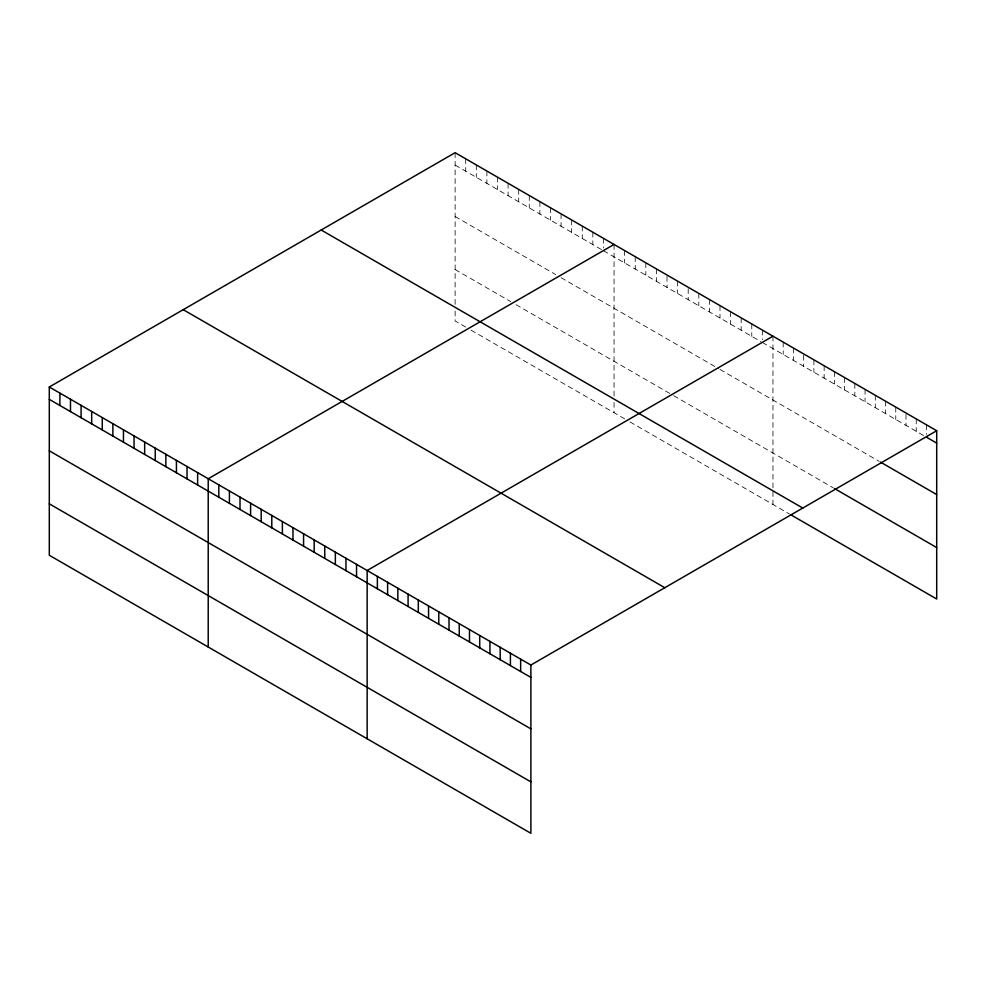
<?xml version="1.0" encoding="UTF-8"?>
<svg xmlns="http://www.w3.org/2000/svg" width="986" height="986" viewBox="0 0 986 986"><rect width="100%" height="100%" fill="white"/><g stroke="black" fill="none" stroke-linecap="round" stroke-linejoin="round"><path stroke-width="0.74" stroke-dasharray="4.93 3.7" d="M455.113 152.694L455.113 304.797M455.113 165.069L602.126 249.939M603.444 250.715L761.044 341.698M762.363 342.462L923.907 435.726M455.113 216.513L555.771 274.626M561.071 277.682L718.658 368.678M719.99 369.442L879.13 461.325M455.113 269.523L510.736 301.63M516.035 304.686L672.316 394.918M673.635 395.682L833.084 487.737M465.712 327.081L455.113 320.968L455.113 310.676M471.012 330.137L624.631 418.828M629.931 421.897L789.589 514.076M926.47 424.83L926.47 434.456M916.228 418.927L916.228 431.301M905.998 414.391L905.998 425.385M895.769 407.107L895.769 419.481M885.527 401.203L885.527 413.565M875.297 395.287L875.297 407.662M865.067 389.384L865.067 401.758M854.825 383.468L854.825 395.842M844.595 377.564L844.595 389.938M834.366 371.66L834.366 384.035M824.136 365.744L824.136 378.119M813.894 359.841L813.894 372.215M803.664 355.305L803.664 366.299M793.434 348.021L793.434 360.395M783.192 342.117L783.192 354.492M772.962 336.201L772.962 504.475M762.363 330.088L762.363 339.714M751.776 323.975L751.776 336.349M741.176 317.849L741.176 330.224M730.577 311.736L730.577 324.111M719.99 305.623L719.99 317.997M709.39 299.51L709.39 311.872M698.803 293.384L698.803 305.759M688.203 288.651L688.203 299.645M677.604 281.158L677.604 293.532M667.017 276.413L667.017 287.407M656.417 268.919L656.417 281.293M645.83 262.806L645.83 275.18M635.23 256.68L635.23 269.055M624.631 250.567L624.631 262.942M614.044 244.454L614.044 396.545M614.044 402.424L614.044 412.715M603.444 238.341L603.444 247.954M592.845 232.215L592.845 244.59M582.258 226.102L582.258 238.476M571.658 219.989L571.658 232.363M561.071 213.863L561.071 226.238M550.471 207.75L550.471 220.124M539.872 201.637L539.872 214.011M529.285 195.524L529.285 207.886M518.685 189.398L518.685 201.773M508.086 183.285L508.086 195.659M497.499 177.172L497.499 189.546M486.899 171.046L486.899 183.421M476.312 164.933L476.312 177.307M465.712 158.82L465.712 171.194"/><path stroke-width="1.48" d="M49.3 386.993L530.887 665.032L530.887 833.306L49.3 555.266L49.3 386.993L455.113 152.694L936.7 430.734L936.7 599.007L790.871 514.815M614.044 244.454L208.219 478.752L208.219 647.013M772.962 336.201L367.149 570.5L367.149 738.773M530.887 665.032L936.7 430.734M926.47 437.205L936.7 443.108M880.412 462.064L936.7 494.553M834.366 488.477L936.7 547.563M321.202 230.021L802.777 508.061M183.223 309.678L664.798 587.718M49.3 399.367L530.887 677.407M49.3 450.812L530.887 728.851M49.3 503.821L530.887 781.861M520.645 659.129L520.645 671.503M510.415 653.225L510.415 665.587M500.185 647.309L500.185 659.683M489.943 641.405L489.943 653.78M479.714 635.489L479.714 647.864M469.484 629.586L469.484 641.96M459.242 623.682L459.242 636.056M449.012 617.766L449.012 630.14M438.782 611.862L438.782 624.237M428.553 605.946L428.553 618.321M418.31 600.043L418.31 612.417M408.081 594.139L408.081 606.513M397.851 588.223L397.851 600.597M387.609 582.319L387.609 594.694M377.379 576.416L377.379 588.79M356.55 564.386L356.55 576.761M345.95 558.273L345.95 570.647M335.363 552.148L335.363 564.522M324.764 546.034L324.764 558.409M314.177 539.921L314.177 552.296M303.577 533.796L303.577 546.17M292.978 527.683L292.978 540.057M282.39 521.569L282.39 533.944M271.791 515.456L271.791 527.818M261.191 509.331L261.191 521.705M250.604 503.217L250.604 515.592M240.005 497.104L240.005 509.479M229.418 490.979L229.418 503.353M218.818 484.865L218.818 497.24M197.631 472.627L197.631 485.001M187.032 466.514L187.032 478.888M176.432 460.4L176.432 472.775M165.845 454.287L165.845 466.649M155.246 448.162L155.246 460.536M144.659 442.048L144.659 454.423M134.059 435.935L134.059 448.31M123.46 429.81L123.46 442.184M112.872 423.697L112.872 436.071M102.273 417.583L102.273 429.958M91.673 411.458L91.673 423.832M81.086 405.345L81.086 417.719M70.487 399.231L70.487 411.606M59.899 393.118L59.899 405.492"/></g></svg>
